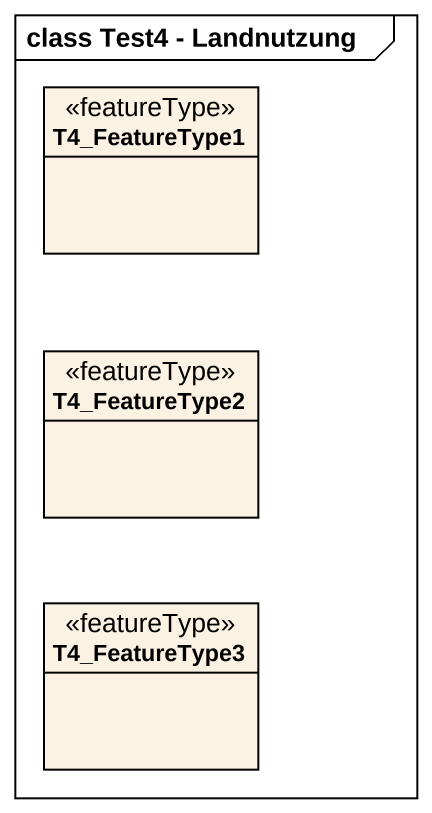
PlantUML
@startuml
mainframe class Test4 - Landnutzung
hide circle
hide empty members
class T4_FeatureType1 <<featureType>>
class T4_FeatureType2 <<featureType>>
class T4_FeatureType3 <<featureType>>
@enduml
